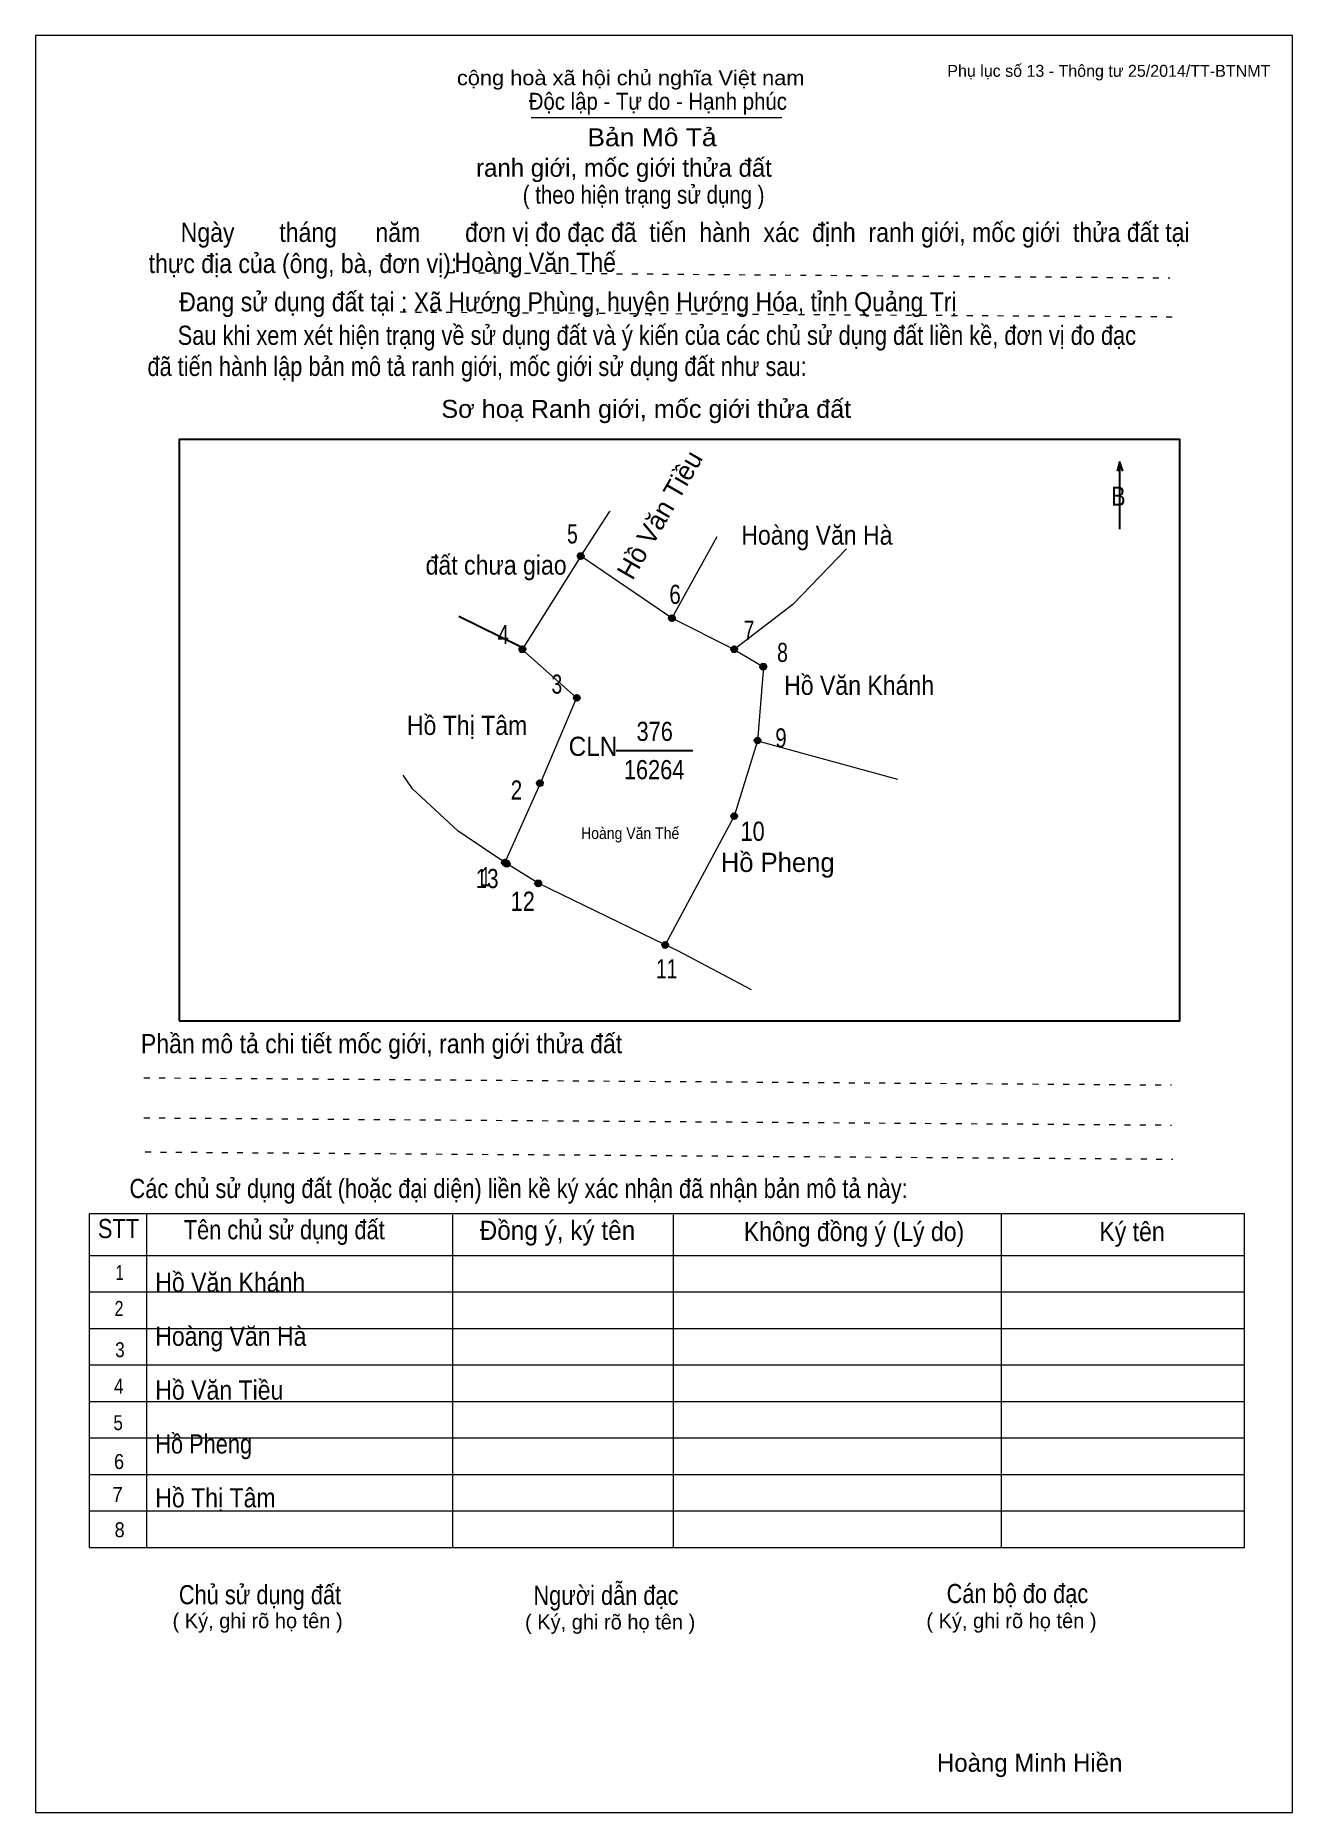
# Model space of a CAD drawing. Header units: centimetres. Extents: x 0 to 21, y 0 to 29.7.
import ezdxf
from ezdxf.enums import TextEntityAlignment as Align

# ---------------------------------------------------------------- set-up
doc = ezdxf.new("R2010")
doc.units = ezdxf.units.CM
doc.header["$LTSCALE"] = 0.13
doc.linetypes.add('DOTTED', pattern=[1.5, 0.3, -1.2])
for name, color, linetype, lineweight in [('1', 7, 'Continuous', 13), ('32', 7, 'Continuous', 25), ('33', 7, 'Continuous', 25), ('61', 7, 'Continuous', 13), ('62', 7, 'Continuous', 13)]:
    doc.layers.add(name, color=color, linetype=linetype, lineweight=lineweight)
for name, color, linetype in [('34', 7, 'Continuous'), ('45', 7, 'Continuous'), ('63', 7, 'Continuous')]:
    doc.layers.add(name, color=color, linetype=linetype)

msp = doc.modelspace()

# ---------------------------------------------------------------- hatches: boundary and pattern name
at = {"layer": '32'}
for points in [[(9.1581, 21, 1), (9.0581, 21, 1)], [(10.6835, 19.9615, 1), (10.5835, 19.9615, 1)], [(8.1845, 19.4422, 1), (8.0845, 19.4422, 1)], [(11.7221, 19.4422, 1), (11.6221, 19.4422, 1)], [(12.2089, 19.1501, 1), (12.1089, 19.1501, 1)], [(9.0932, 18.6308, 1), (8.9932, 18.6308, 1)], [(12.1115, 17.9168, 1), (12.0115, 17.9168, 1)], [(8.4766, 17.2028, 1), (8.3766, 17.2028, 1)], [(11.7221, 16.6511, 1), (11.6221, 16.6511, 1)], [(7.8914, 15.879, 1), (7.7914, 15.879, 1)], [(7.922, 15.8582, 1), (7.822, 15.8582, 1)], [(8.449, 15.5288, 1), (8.349, 15.5288, 1)], [(10.5689, 14.5, 1), (10.4689, 14.5, 1)]]:
    msp.add_hatch(color=256, dxfattribs=at).paths.add_polyline_path(points)

# ---------------------------------------------------------------- linework, layer by layer
at = {"layer": '1', "lineweight": 25}
msp.add_line((8.1, 19.48), (7.07, 19.99), dxfattribs=at)
at = {"layer": '1'}
msp.add_lwpolyline([(21, 0), (21, 29.7), (0, 29.7), (0, 0)], close=True, dxfattribs=at)
at = {"layer": '32'}
for centre in [(9.1081, 21), (10.6335, 19.9615), (8.1345, 19.4422), (11.6721, 19.4422), (12.1589, 19.1501), (9.0432, 18.6308), (12.0615, 17.9168), (8.4266, 17.2028), (11.6721, 16.6511), (7.8414, 15.879), (7.872, 15.8582), (8.399, 15.5288), (10.5189, 14.5)]:
    msp.add_circle(centre, 0.05, dxfattribs=at)
at = {"layer": '33'}
msp.add_line((9.7, 17.75), (10.98, 17.75), dxfattribs=at)
at = {"layer": '61'}
for p, q in [((11.38, 21.32), (10.63, 19.96)), ((9.11, 21), (8.13, 19.44)), ((12.06, 17.91), (14.4, 17.27))]:
    msp.add_line(p, q, dxfattribs=at)
for points in [[(9.11, 21), (9.59, 21.74), (9.6, 21.75)], [(13.55, 21.12), (12.65, 20.19), (11.67, 19.44)], [(11.67, 19.44), (10.63, 19.96), (9.11, 21)], [(8.13, 19.44), (9.04, 18.63), (8.43, 17.2), (7.84, 15.88)], [(11.67, 19.44), (12.16, 19.15), (12.06, 17.91)], [(12.06, 17.91), (11.67, 16.65), (10.52, 14.5)], [(7.84, 15.88), (7.06, 16.4), (6.3, 17.11), (6.14, 17.34)], [(10.52, 14.5), (8.4, 15.53), (7.87, 15.86), (7.84, 15.88)], [(11.96, 13.75), (10.73, 14.4), (10.52, 14.5)]]:
    msp.add_lwpolyline(points, dxfattribs=at)
at = {"layer": '62'}
for p, q in [((8.28, 28.33), (12.47, 28.33)), ((0.9, 10.01), (20.2, 10.01)), ((0.9, 4.43), (0.9, 10.01)), ((1.86, 4.43), (1.86, 10.01)), ((6.97, 4.43), (6.97, 9.99)), ((10.66, 4.43), (10.66, 9.99)), ((16.14, 4.43), (16.14, 10.01)), ((20.2, 4.43), (20.2, 10.01)), ((0.9, 9.31), (20.2, 9.31)), ((0.9, 8.7), (20.2, 8.7)), ((0.9, 8.09), (20.2, 8.09)), ((0.9, 7.48), (20.2, 7.48)), ((0.9, 6.87), (20.2, 6.87)), ((0.9, 6.26), (20.2, 6.26)), ((0.9, 5.65), (20.2, 5.65)), ((0.9, 5.04), (20.2, 5.04)), ((0.9, 4.43), (20.2, 4.43))]:
    msp.add_line(p, q, dxfattribs=at)
at = {"layer": '62', "linetype": 'DOTTED'}
for p, q in [((6.89, 25.74), (18.95, 25.65)), ((6.09, 25.08), (19.04, 25)), ((1.81, 12.28), (18.98, 12.16)), ((1.81, 11.61), (18.98, 11.49)), ((1.83, 11.04), (19, 10.92))]:
    msp.add_line(p, q, dxfattribs=at)
at = {"layer": '62', "lineweight": 25}
for p, q in [((18.11, 22.58), (18.11, 21.45)), ((18.11, 22.57), (18.07, 22.42)), ((18.11, 22.57), (18.16, 22.42))]:
    msp.add_line(p, q, dxfattribs=at)
msp.add_lwpolyline([(2.4, 13.23), (19.12, 13.23), (19.12, 22.95), (2.4, 22.95)], close=True, dxfattribs=at)

# ---------------------------------------------------------------- texts
at = {"layer": '32'}
for s, width, p in [('5', 0.75, (8.97, 21.21)), ('6', 0.8, (10.685, 20.2)), ('7', 0.75, (11.92, 19.6)), ('4', 0.8, (7.815, 19.53)), ('8', 0.75, (12.48, 19.23)), ('3', 0.75, (8.71, 18.7)), ('9', 0.8, (12.455, 17.8)), ('2', 0.8, (8.035, 16.93)), ('10', 0.85, (11.98, 16.24)), ('13', 0.8, (7.545, 15.45)), ('1', 0.65, (7.52, 15.48)), ('12', 0.85, (8.14, 15.07)), ('11', 0.75, (10.545, 13.94))]:
    msp.add_text(s, height=0.32, dxfattribs=dict(at, width=width)).set_placement(p, align=Align.CENTER)
at = {"layer": '33'}
msp.add_text('Hồ Văn Tiều', height=0.32, rotation=60, dxfattribs=at).set_placement((10.5674, 21.61), align=Align.CENTER)
for s, width, p in [('Hoàng Văn Hà', 0.9, (13.055, 21.19)), ('đất chưa giao', 0.9, (7.695, 20.69)), ('Hồ Văn Khánh', 0.9, (13.76, 18.68)), ('Hồ Thị Tâm', 0.9, (7.21, 18.01)), ('376', 0.85, (10.345, 17.91)), ('16264', 0.85, (10.335, 17.27))]:
    msp.add_text(s, height=0.32, dxfattribs=dict(at, width=width)).set_placement(p, align=Align.CENTER)
at = {"layer": '33', "width": 0.95}
msp.add_text('CLN', height=0.32, dxfattribs=at).set_placement((9.72, 17.66), align=Align.RIGHT)
at = {"layer": '33'}
msp.add_text('Hồ Pheng', height=0.32, dxfattribs=at).set_placement((12.4, 15.72), align=Align.CENTER)
at = {"layer": '34'}
for s, width, p in [('Hoàng Văn Thế', 0.9, (7, 25.75)), ('Hồ Văn Khánh', 0.9, (2, 8.7)), ('Hoàng Văn Hà', 0.9, (2, 7.8)), ('Hồ Văn Tiều', 0.9, (2, 6.9)), ('Hồ Pheng', 0.85, (2, 6)), ('Hồ Thị Tâm', 0.9, (2, 5.1))]:
    msp.add_text(s, height=0.32, dxfattribs=dict(at, width=width)).set_placement(p)
at = {"layer": '45', "width": 0.9}
msp.add_text('Hoàng Văn Thế', height=0.1946, dxfattribs=at).set_placement((9.935, 16.27), align=Align.CENTER)
at = {"layer": '62'}
for s, height, width, p in [('cộng hoà xã hội chủ nghĩa Việt nam', 0.2474, 1.1, (7.04, 28.87)), ('Độc lập - Tự do - Hạnh phúc', 0.2828, 0.9, (8.24, 28.46)), ('Bản Mô Tả', 0.3, 1.1, (9.22, 27.85)), ('( theo hiện trạng sử dụng )', 0.3, 0.85, (8.14, 26.89)), ('     Ngày       tháng      năm       đơn vị đo đạc đã  tiến  hành  xác  định  ranh giới, mốc giới  thửa đất tại ', 0.32, 0.9, (1.89, 26.25)), ('thực địa của (ông, bà, đơn vị): ', 0.32, 0.9, (1.89, 25.73)), ('Đang sử dụng đất tại : Xã Hướng Phùng, huyện Hướng Hóa, tỉnh Quảng Trị', 0.32, 0.9, (2.4, 25.09)), ('     Sau khi xem xét hiện trạng về sử dụng đất và ý kiến của các chủ sử dụng đất liền kề, đơn vị đo đạc ', 0.32, 0.85, (1.87, 24.53)), ('đã tiến hành lập bản mô tả ranh giới, mốc giới sử dụng đất như sau:', 0.32, 0.85, (1.87, 24.01)), ('Sơ hoạ Ranh giới, mốc giới thửa đất', 0.3, 1.05, (6.78, 23.31)), ('B', 0.32, 0.85, (17.97, 21.84)), ('Phần mô tả chi tiết mốc giới, ranh giới thửa đất ', 0.32, 0.9, (1.76, 12.69)), ('Các chủ sử dụng đất (hoặc đại diện) liền kề ký xác nhận đã nhận bản mô tả này:', 0.32, 0.85, (1.57, 10.27))]:
    msp.add_text(s, height=height, dxfattribs=dict(at, width=width)).set_placement(p)
msp.add_text('ranh giới, mốc giới thửa đất', height=0.3, dxfattribs=at).set_placement((7.36, 27.34))
for s, height, width, p in [('STT', 0.32, 0.85, (1.385, 9.6)), ('Tên chủ sử dụng đất', 0.32, 0.85, (4.155, 9.58)), ('Đồng ý, ký tên', 0.32, 0.95, (8.72, 9.57)), ('Không đồng ý (Lý do)', 0.32, 0.9, (13.675, 9.55)), ('Ký tên', 0.32, 0.9, (18.32, 9.55)), ('1', 0.25, 0.7, (1.405, 8.9)), ('2', 0.25, 0.8, (1.395, 8.3)), ('3', 0.25, 0.85, (1.41, 7.61)), ('4', 0.25, 0.85, (1.39, 7)), ('5', 0.25, 0.85, (1.38, 6.39)), ('6', 0.25, 0.9, (1.395, 5.74)), ('7', 0.25, 0.95, (1.37, 5.19)), ('8', 0.25, 0.9, (1.405, 4.6)), ('Người dẫn đạc', 0.32, 0.85, (9.53, 3.47)), ('Chủ sử dụng đất', 0.32, 0.85, (3.75, 3.48)), ('Cán bộ đo đạc', 0.32, 0.85, (16.405, 3.5))]:
    msp.add_text(s, height=height, dxfattribs=dict(at, width=width)).set_placement(p, align=Align.CENTER)
for p in [(3.71, 3.08), (9.6, 3.06), (16.305, 3.08)]:
    msp.add_text('( Ký, ghi rõ họ tên )', height=0.25, dxfattribs=at).set_placement(p, align=Align.CENTER)
at = {"layer": '63'}
msp.add_text('Phụ lục số 13 - Thông tư 25/2014/TT-BTNMT', height=0.2, dxfattribs=at).set_placement((20.63, 29.01), align=Align.RIGHT)
msp.add_text('Hoàng Minh Hiền', height=0.3, dxfattribs=at).set_placement((16.61, 0.68), align=Align.CENTER)

doc.saveas('drawing.dxf')
